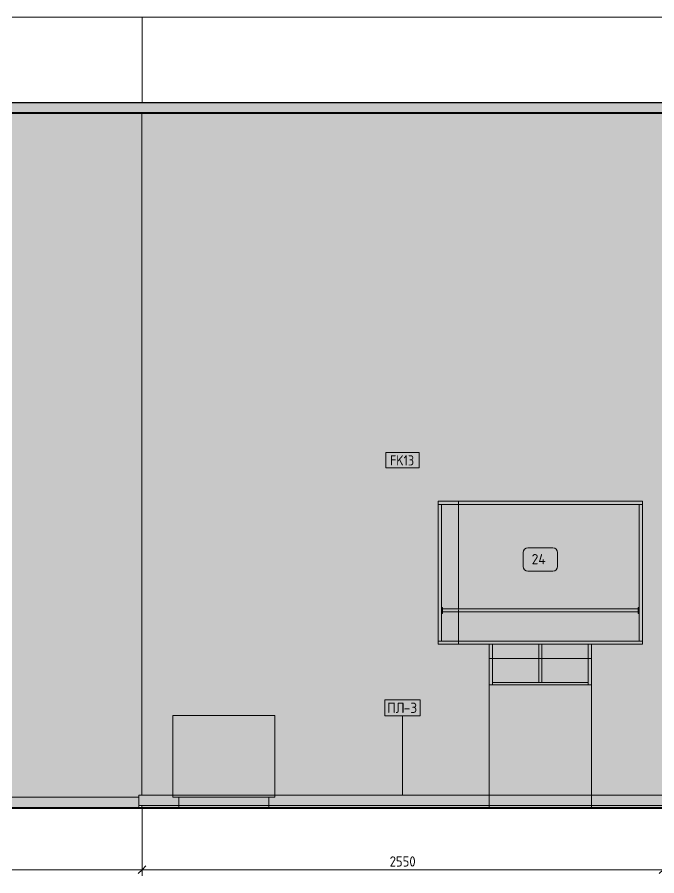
# Model space of a CAD drawing. Header units: millimetres. Extents: x -3511 to 67671, y -1987 to 16130.
# Drawn here: x 36795 to 39927, y 8065 to 12270 of the extents above; entities that cross this region are included whole.
import ezdxf

# ---------------------------------------------------------------- set-up
doc = ezdxf.new("R2010")
doc.units = ezdxf.units.MM
for name, color, linetype, lineweight in [('A-ANNO-DIMS', 7, 'Continuous', 9), ('A-ANNO-DIMS-25', 7, 'Continuous', 9), ('A-FLOR', 7, 'Continuous', 9), ('A-GENM', 7, 'Continuous', 9), ('A-GENM-IDEN', 7, 'Continuous', 9), ('A-WALL-IDEN', 7, 'Continuous', 9), ('A-WALL-PATT', 7, 'Continuous', 9), ('I-FURN-IDEN', 7, 'Continuous', 9), ('I-WALL', 7, 'Continuous', 9), ('S-COLS', 7, 'Continuous', 9)]:
    doc.layers.add(name, color=color, linetype=linetype, lineweight=lineweight)
for name, color, linetype, lineweight, true_color in [('A-CLNG-1', 7, 'Continuous', 9, 0x787878), ('A-CLNG-FNSH-1', 7, 'Continuous', 30, 0x3c3c3c), ('A-FLOR-FNSH-1', 7, 'Continuous', 30, 0x3c3c3c), ('I-FURN-10', 7, 'Continuous', 9, 0x858585), ('I-FURN-11', 7, 'Continuous', 9, 0x888888), ('I-FURN-12', 7, 'Continuous', 9, 0x8d8d8d), ('I-FURN-14', 7, 'Continuous', 9, 0xc5c578), ('I-FURN-3', 7, 'Continuous', 9, 0xc0c0c0), ('I-FURN-5', 7, 'Continuous', 9, 0xacacac), ('I-FURN-6', 7, 'Continuous', 9, 0x9e9e9e), ('I-FURN-9', 7, 'Continuous', 9, 0x949494)]:
    doc.layers.add(name, color=color, linetype=linetype, lineweight=lineweight, true_color=true_color)
doc.layers.add('I-FURN-13', color=2, linetype='Continuous', lineweight=9, true_color=0xffff00, transparency=0.7)
doc.layers.add('I-FURN-4', color=7, linetype='Continuous', lineweight=9, true_color=0x7f7f7f, transparency=0.7)
doc.styles.add('GOST Common_5', font='GOST_Common.ttf', dxfattribs={"height": 50})
doc.styles.add('GOST Common_6', font='GOST_Common.ttf', dxfattribs={"width": 0.9, "height": 50})
doc.styles.add('ISOCPEUR_3', font='isocpeur.ttf', dxfattribs={"width": 0.9, "height": 50})
doc.dimstyles.new('ISO-2_0_0_9К_Средний_округл2', dxfattribs={"dimscale": 304.8, "dimtxt": 49.799059, "dimasz": 0.123031, "dimexe": 0.098425, "dimexo": 0, "dimgap": 0, "dimtad": 1, "dimdec": 0, "dimrnd": 10, "dimzin": 0, "dimdsep": 46, "dimtxsty": 'ISOCPEUR_3', "dimblk1": 'OBLIQUE', "dimblk2": 'OBLIQUE', "dimsah": 1, "dimcen": 0.09, "dimdle": 0.098425, "dimazin": 0, "dimtfac": 1, "dimtdec": 4, "dimtix": 1, "dimtmove": 0, "dimatfit": 3, "dimfxl": 1, "dimtvp": 1, "dimtolj": 1, "dimtzin": 0, "dimarcsym": 2})

# ---------------------------------------------------------------- blocks, each defined once
blk = doc.blocks.new('Плинтус - Плинтус темный _ст_школа_-33413618-Развертка 3_45-2')
at = {"layer": 'A-GENM'}
h = blk.add_hatch(color=256, dxfattribs=at)
h.paths.add_polyline_path([(3730, 8410), (4810, 8410), (4810, 8460), (3760, 8460), (3760, 8450), (3730, 8450)])
h.paths.add_polyline_path([(5676, 8410), (5676, 8460), (5310, 8460), (5310, 8410), (5661, 8410)])
h.paths.add_polyline_path([(3102, 8410), (3290, 8410), (3290, 8450), (3260, 8450), (3260, 8460), (3094, 8460), (3094, 8410)])
for p, q in [((3094, 8460), (3260, 8460)), ((3094, 8460), (3094, 8410)), ((3260, 8460), (3261.5, 8460)), ((3261.6, 8460), (3266.2, 8460)), ((3266.3, 8460), (3273.8, 8460)), ((3274, 8460), (3284.5, 8460)), ((3284.8, 8460), (3745.7, 8460)), ((3746, 8460), (3753.5, 8460)), ((3753.7, 8460), (3758.3, 8460)), ((3758.4, 8460), (3760, 8460)), ((3760, 8460), (4810, 8460)), ((4810, 8460), (5310, 8460)), ((5310, 8460), (5676, 8460)), ((5676, 8410), (5676, 8460)), ((3290, 8410), (3094, 8410)), ((3729.7, 8410), (3290.3, 8410)), ((4810, 8410), (3730, 8410)), ((5310, 8410), (4810, 8410)), ((5676, 8410), (5310, 8410))]:
    blk.add_line(p, q, dxfattribs=at)
blk = doc.blocks.new('Плинтус - Плинтус темный _ст_школа_-32863786-Развертка 3_45-2')
at = {"layer": 'A-GENM'}
blk.add_hatch(color=256, dxfattribs=at).paths.add_polyline_path([(426, 8400), (3094, 8400), (3094, 8450), (426, 8450), (426, 8418.9)])
blk.add_line((426, 8450), (3094, 8450), dxfattribs=at)
blk = doc.blocks.new('Плинтус - Плинтус темный _ст_школа_-33413653-Развертка 3_45-2')
at = {"layer": 'A-GENM'}
for p, q in [((3094, 8400), (3094, 8450)), ((3109, 8410), (3109, 8400))]:
    blk.add_line(p, q, dxfattribs=at)
blk = doc.blocks.new('Стол для рисования - Стол для рисования-31999524-Развертка 3_45-2')
at = {"layer": 'I-FURN-4'}
for points in [[(4569.6, 9883.9), (4660, 9883.9), (4660, 9900), (4560, 9900), (4560, 9883.9)], [(5559.7, 9883.9), (5560, 9883.9), (5560, 9900), (4660, 9900), (4660, 9883.9), (5559.3, 9883.9)], [(4576, 9357.3), (4581.4, 9357.5), (4581.4, 9372.3), (4576, 9372), (4576, 9357.4)], [(5538.5, 9357.3), (5544, 9357.5), (5544, 9372.3), (5538.5, 9372), (5538.5, 9357.4)], [(4660, 9200), (4660, 9214.8), (4560, 9214.8), (4560, 9200), (4576, 9200)], [(5548.3, 9200), (5560, 9200), (5560, 9214.8), (4660, 9214.8), (4660, 9200), (5544, 9200)], [(5068, 9130), (5068, 9200), (5052, 9200), (5052, 9130)], [(4835, 9000), (5294, 9000), (5294, 9011.8), (5068, 9011.8), (5068, 9130), (5052, 9130), (5052, 9011.8), (4826, 9011.8), (4826, 9000)], [(5310, 8410), (5310, 8460), (4810, 8460), (4810, 8410)]]:
    blk.add_hatch(color=256, dxfattribs=at).paths.add_polyline_path(points)
h = blk.add_hatch(color=256, dxfattribs=at)
h.paths.add_polyline_path([(4581.4, 9357.3), (4660, 9357.5), (4660, 9372.3), (4581.4, 9372), (4581.4, 9357.3)])
h.paths.add_polyline_path([(4576, 9214.8), (4576, 9349.9), (4581.4, 9349.9), (4581.4, 9357.3), (4576, 9357.5), (4576.1, 9372.3), (4581.4, 9372.4), (4581.4, 9379.9), (4576, 9379.9), (4576, 9883.9), (4560, 9883.9), (4560, 9214.8)])
h = blk.add_hatch(color=256, dxfattribs=at)
h.paths.add_polyline_path([(4584, 9214.8), (4660, 9214.8), (4660, 9357.3), (4581.4, 9357.3), (4581.4, 9349.9), (4576, 9349.9), (4576, 9214.8), (4581.4, 9214.8)])
h.paths.add_polyline_path([(4581.4, 9372.3), (4660, 9372.4), (4660, 9883.9), (4576, 9883.9), (4576, 9379.9), (4581.4, 9379.9), (4581.4, 9372.4)])
h = blk.add_hatch(color=256, dxfattribs=at)
h.paths.add_polyline_path([(5538.5, 9372.3), (4660, 9372), (4660, 9357.3), (5538.5, 9357.5), (5538.5, 9372.3)])
h.paths.add_polyline_path([(5560, 9214.8), (5559.7, 9883.9), (5544, 9883.9), (5544, 9379.9), (5538.5, 9379.9), (5538.6, 9372.3), (5544, 9372), (5544, 9357.3), (5538.5, 9357.3), (5538.5, 9349.9), (5544, 9349.9), (5544, 9214.8), (5559.3, 9214.8)])
h = blk.add_hatch(color=256, dxfattribs=at)
h.paths.add_polyline_path([(4693, 9214.8), (5544, 9214.8), (5544, 9349.9), (5538.5, 9349.9), (5538.5, 9357.3), (4660, 9357.3), (4660, 9214.8), (4665.3, 9214.8)])
h.paths.add_polyline_path([(4874.4, 9372.3), (5538.5, 9372.4), (5538.5, 9379.9), (5544, 9379.9), (5544, 9883.9), (4660, 9883.9), (4660, 9372.3), (4722, 9372.3)])
h = blk.add_hatch(color=256, dxfattribs=at)
h.paths.add_polyline_path([(5310, 9130), (5310, 9200), (5068, 9200), (5068, 9130), (5294, 9130)])
h.paths.add_polyline_path([(4826, 9130), (5052, 9130), (5052, 9200), (4810, 9200), (4810, 9130)])
h = blk.add_hatch(color=256, dxfattribs=at)
h.paths.add_polyline_path([(4826, 9000), (4826, 9011.8), (5052, 9011.8), (5052, 9130), (4810, 9130), (4810, 9000)])
h.paths.add_polyline_path([(5310, 9000), (5310, 9130), (5068, 9130), (5068, 9011.8), (5294, 9011.8), (5294, 9000)])
h = blk.add_hatch(color=256, dxfattribs=at)
h.paths.add_polyline_path([(4810, 8400), (5310, 8400), (5310, 8410), (4810, 8410)])
h.paths.add_polyline_path([(4810, 8460), (5310, 8460), (5310, 9000), (4810, 9000), (4810, 8879.3)])
at = {"layer": 'I-FURN-10'}
blk.add_line((5560, 9214.8), (5560, 9883.9), dxfattribs=at)
at = {"layer": 'I-FURN-11'}
for p, q in [((5560, 9900), (5560, 9883.9)), ((5560, 9214.8), (5560, 9200))]:
    blk.add_line(p, q, dxfattribs=at)
at = {"layer": 'I-FURN-12'}
blk.add_line((5068, 9130), (5052, 9130), dxfattribs=at)
at = {"layer": 'I-FURN-3'}
for p, q in [((4560, 9883.9), (4576, 9883.9)), ((5560, 9883.9), (4560, 9883.9)), ((4576, 9883.9), (4576, 9214.8)), ((5544, 9883.9), (5560, 9883.9)), ((5544, 9214.8), (5544, 9883.9)), ((4581.4, 9379.9), (4576, 9379.9)), ((4581.4, 9379.9), (4581.4, 9364.9)), ((5544, 9379.9), (5538.5, 9379.9)), ((5538.5, 9364.9), (5538.5, 9379.9)), ((4576, 9349.9), (4581.4, 9349.9)), ((5538.5, 9372.3), (4581.4, 9372.3)), ((4581.4, 9364.9), (4581.4, 9349.9)), ((4581.4, 9357.3), (5538.5, 9357.3)), ((5538.5, 9349.9), (5538.5, 9364.9)), ((5538.5, 9349.9), (5544, 9349.9)), ((4576, 9214.8), (4560, 9214.8)), ((4560, 9214.8), (5560, 9214.8)), ((5560, 9214.8), (5544, 9214.8)), ((4810, 9200), (4826, 9200)), ((4810, 9000), (4810, 9200)), ((4826, 9200), (5294, 9200)), ((4826, 9200), (4826, 9000)), ((4826, 9200), (4826, 9000)), ((5294, 9000), (5294, 9200)), ((5294, 9200), (5310, 9200)), ((5294, 9000), (5294, 9200)), ((5310, 9200), (5310, 9000)), ((4826, 9000), (4810, 9000)), ((4810, 8400), (4810, 9000)), ((4826, 9011.8), (5294, 9011.8)), ((4826, 9000), (4826, 9011.8)), ((5294, 9000), (4826, 9000)), ((5294, 9000), (4826, 9000)), ((5294, 9011.8), (5294, 9000)), ((5310, 9000), (5294, 9000)), ((5310, 8400), (5310, 9000)), ((5310, 8400), (4810, 8400))]:
    blk.add_line(p, q, dxfattribs=at)
at = {"layer": 'I-FURN-5'}
for p, q in [((4576, 9379.9), (4576, 9883.9)), ((4576, 9883.9), (5544, 9883.9)), ((5544, 9379.9), (5544, 9883.9)), ((4576, 9379.4), (4576, 9379.9)), ((4576, 9364.9), (4576, 9379.4)), ((4581.4, 9372.4), (4581.4, 9379.9)), ((5538.5, 9379.9), (5538.5, 9372.4)), ((5544, 9379.9), (5544, 9364.9)), ((4576, 9361), (4576, 9364.9)), ((4576, 9349.9), (4576, 9361)), ((4576, 9214.8), (4576, 9349.9)), ((4581.4, 9372.3), (4576.1, 9372.3)), ((4576.2, 9357.3), (4581.4, 9357.3)), ((4581.4, 9349.9), (4581.4, 9357.3)), ((5538.5, 9357.3), (5538.5, 9354.3)), ((5538.5, 9354.3), (5538.5, 9351.9)), ((5538.5, 9351.9), (5538.5, 9349.9)), ((5544, 9372.3), (5538.6, 9372.3)), ((5538.6, 9357.3), (5544, 9357.3)), ((5544, 9364.9), (5544, 9349.9)), ((5544, 9214.8), (5544, 9349.9)), ((5544, 9214.8), (4576, 9214.8)), ((4826, 9200), (4810, 9200)), ((4810, 9000), (4810, 9200)), ((4810, 9200), (5052, 9200)), ((4810, 9130), (4810, 9200)), ((5294, 9200), (4826, 9200)), ((5052, 9200), (5068, 9200)), ((5052, 9011.8), (5052, 9200)), ((5068, 9200), (5068, 9011.8)), ((5068, 9200), (5310, 9200)), ((5310, 9200), (5294, 9200)), ((5310, 9000), (5310, 9200)), ((5310, 9200), (5310, 9130)), ((4810, 9130), (5052, 9130)), ((4810, 9000), (4810, 9130)), ((5052, 9130), (4810, 9130)), ((5068, 9130), (5310, 9130)), ((5310, 9130), (5068, 9130)), ((5310, 9000), (5310, 9130)), ((4810, 9000), (4826, 9000)), ((4810, 8400), (4810, 9000)), ((5294, 9000), (5310, 9000)), ((5310, 9000), (5310, 8400)), ((4810, 8400), (5310, 8400))]:
    blk.add_line(p, q, dxfattribs=at)
at = {"layer": 'I-FURN-6'}
for p, q in [((4576, 9883.9), (4560, 9883.9)), ((4560, 9883.9), (4576, 9883.9)), ((5544, 9883.9), (4576, 9883.9)), ((4576, 9883.9), (5544, 9883.9)), ((5560, 9883.9), (5544, 9883.9)), ((5544, 9883.9), (5560, 9883.9)), ((4576, 9379.9), (4576, 9372.4)), ((4576, 9372.4), (4576, 9379.9)), ((5544, 9379.4), (5544, 9379.9)), ((5544, 9372.4), (5544, 9379.9)), ((5544, 9372.4), (5544, 9379.4)), ((4576, 9371.3), (4576, 9372.3)), ((4576, 9368.8), (4576, 9371.3)), ((4576, 9366.7), (4576, 9368.5)), ((4576, 9364.9), (4576, 9366.7)), ((4576, 9361), (4576, 9364.8)), ((4576, 9357.3), (4576, 9361)), ((4576, 9357.3), (4576, 9349.9)), ((4576, 9349.9), (4576, 9357.3)), ((4581.4, 9371.3), (4581.4, 9372)), ((4581.4, 9370.1), (4581.4, 9371.3)), ((4581.4, 9368.8), (4581.4, 9370.1)), ((4581.4, 9366.7), (4581.4, 9368.5)), ((4581.4, 9364.9), (4581.4, 9366.7)), ((4581.4, 9362.8), (4581.4, 9364.8)), ((4581.4, 9361), (4581.4, 9362.8)), ((4581.4, 9359.4), (4581.4, 9361)), ((4581.4, 9358.2), (4581.4, 9359.4)), ((4581.4, 9357.5), (4581.4, 9358.2)), ((5538.5, 9372), (5538.5, 9371.3)), ((5538.5, 9371.3), (5538.5, 9370.1)), ((5538.5, 9370.1), (5538.5, 9368.8)), ((5538.5, 9368.5), (5538.5, 9364.9)), ((5538.5, 9364.8), (5538.5, 9362.8)), ((5538.5, 9362.8), (5538.5, 9361)), ((5538.5, 9361), (5538.5, 9359.4)), ((5538.5, 9359.4), (5538.5, 9358.2)), ((5538.5, 9358.2), (5538.5, 9357.5)), ((5544, 9372.3), (5544, 9368.8)), ((5544, 9368.5), (5544, 9366.7)), ((5544, 9366.7), (5544, 9364.9)), ((5544, 9364.8), (5544, 9361)), ((5544, 9361), (5544, 9359.5)), ((5544, 9359.5), (5544, 9357.3)), ((5544, 9349.9), (5544, 9357.3)), ((5544, 9349.9), (5544, 9357.3)), ((4560, 9214.8), (4576, 9214.8)), ((4576, 9214.8), (4560, 9214.8)), ((4576, 9214.8), (5544, 9214.8)), ((5544, 9214.8), (4576, 9214.8)), ((5544, 9214.8), (5560, 9214.8)), ((5560, 9214.8), (5544, 9214.8)), ((4826, 9011.8), (4826, 9200)), ((4826, 9011.8), (4826, 9200)), ((5068, 9200), (5052, 9200)), ((5052, 9011.8), (5052, 9200)), ((5052, 9200), (5068, 9200)), ((5068, 9011.8), (5068, 9200)), ((5294, 9011.8), (5294, 9200)), ((5294, 9011.8), (5294, 9200)), ((4810, 9000), (4810, 9130)), ((5052, 9130), (5068, 9130)), ((5068, 9130), (5052, 9130)), ((5310, 9130), (5310, 9000)), ((5052, 9011.8), (4826, 9011.8)), ((4826, 9000), (5294, 9000)), ((4826, 9000), (5294, 9000)), ((5068, 9011.8), (5052, 9011.8)), ((5294, 9011.8), (5068, 9011.8))]:
    blk.add_line(p, q, dxfattribs=at)
at = {"layer": 'I-FURN-9'}
for p, q in [((4576, 9883.9), (4560, 9883.9)), ((4560, 9883.9), (4576, 9883.9)), ((5560, 9883.9), (5544, 9883.9)), ((5544, 9883.9), (5560, 9883.9)), ((4576, 9372.3), (4576, 9372)), ((4576, 9372), (4576, 9368.8)), ((4576, 9372), (4576, 9368.8)), ((4576, 9368.8), (4576, 9372)), ((4576, 9368.5), (4576, 9364.9)), ((4576, 9368.5), (4576, 9364.9)), ((4576, 9364.9), (4576, 9368.5)), ((4576, 9364.8), (4576, 9361)), ((4576, 9364.8), (4576, 9361)), ((4576, 9361), (4576, 9364.8)), ((4576, 9361), (4576, 9357.5)), ((4576, 9361), (4576, 9357.5)), ((4576, 9357.5), (4576, 9361)), ((4576, 9357.5), (4576, 9357.3)), ((5544, 9370.1), (5544, 9372.3)), ((5544, 9368.8), (5544, 9372)), ((5544, 9368.8), (5544, 9372)), ((5544, 9368.8), (5544, 9370.1)), ((5544, 9364.9), (5544, 9368.5)), ((5544, 9364.9), (5544, 9368.5)), ((5544, 9364.9), (5544, 9368.5)), ((5544, 9361), (5544, 9364.8)), ((5544, 9362.8), (5544, 9364.8)), ((5544, 9361), (5544, 9364.8)), ((5544, 9361), (5544, 9362.8)), ((5544, 9357.5), (5544, 9361)), ((5544, 9357.5), (5544, 9361)), ((5544, 9357.5), (5544, 9361)), ((5544, 9357.3), (5544, 9357.5)), ((4560, 9214.8), (4576, 9214.8)), ((4576, 9214.8), (4560, 9214.8)), ((5544, 9214.8), (5560, 9214.8)), ((5560, 9214.8), (5544, 9214.8)), ((5052, 9130), (4810, 9130)), ((5310, 9130), (5068, 9130)), ((4826, 9000), (4826, 9011.8)), ((4826, 9000), (4826, 9011.8)), ((4826, 9000), (4826, 9011.8)), ((5052, 9011.8), (5068, 9011.8)), ((5068, 9011.8), (5052, 9011.8)), ((5294, 9000), (5294, 9011.8)), ((5294, 9000), (5294, 9011.8)), ((5294, 9000), (5294, 9011.8))]:
    blk.add_line(p, q, dxfattribs=at)
blk = doc.blocks.new('ПУФ_500 - 1_50а-26160883-Развертка 3_45-2')
at = {"layer": 'I-FURN-13'}
for points in [[(3661.9, 8410), (3730, 8410), (3730, 8450), (3290, 8450), (3290.3, 8410), (3659.5, 8410)], [(3290, 8400), (3730, 8400), (3729.7, 8410), (3290, 8410)]]:
    blk.add_hatch(color=256, dxfattribs=at).paths.add_polyline_path(points)
at = {"layer": 'I-FURN-4'}
for points in [[(3537.3, 8460), (3760, 8460), (3760, 8850), (3260, 8850), (3260, 8460), (3510, 8460)], [(3665.6, 8450), (3760, 8450), (3760, 8460), (3260, 8460), (3260, 8450), (3659.5, 8450)]]:
    blk.add_hatch(color=256, dxfattribs=at).paths.add_polyline_path(points)
at = {"layer": 'I-FURN-14'}
for p, q in [((3289.7, 8450), (3354.1, 8450)), ((3311.8, 8450), (3290, 8450)), ((3534.6, 8450), (3311.8, 8450)), ((3354.1, 8450), (3665.9, 8450)), ((3559, 8450), (3534.6, 8450)), ((3627, 8450), (3559, 8450)), ((3730, 8450), (3627, 8450)), ((3665.9, 8450), (3730.3, 8450))]:
    blk.add_line(p, q, dxfattribs=at)
at = {"layer": 'I-FURN-3'}
for p, q in [((3260, 8850), (3260, 8450)), ((3260, 8850), (3760, 8850)), ((3760, 8450), (3760, 8850)), ((3760, 8450), (3260, 8450)), ((3290, 8450), (3290, 8400)), ((3730, 8400), (3730, 8450)), ((3702.5, 8400), (3317.5, 8400))]:
    blk.add_line(p, q, dxfattribs=at)
at = {"layer": 'I-FURN-5'}
for p, q in [((3760, 8850), (3260, 8850)), ((3260, 8450), (3289.7, 8450)), ((3290, 8450), (3730, 8450)), ((3730.3, 8450), (3760, 8450))]:
    blk.add_line(p, q, dxfattribs=at)
blk = doc.blocks.new('DIMBLOCK23-Развертка 3_45-2')
at = {"layer": 'A-ANNO-DIMS-25'}
for p, q in [((34686.3, 8095.1), (34686.3, 8395)), ((34686.3, 8390), (34686.3, 8065.1)), ((37406.3, 8400), (37406.3, 8065.1)), ((37406.3, 8095.1), (37406.3, 8400)), ((34686.3, 8095.1), (37406.3, 8095.1))]:
    blk.add_line(p, q, dxfattribs=at)
at = {"layer": 'A-ANNO-DIMS-25', "lineweight": 20}
for p, q in [((34686.3, 8095.1), (34667.6, 8076.4)), ((34686.3, 8095.1), (34705.1, 8113.9)), ((37406.3, 8095.1), (37387.6, 8076.4)), ((37406.3, 8095.1), (37425.1, 8113.9))]:
    blk.add_line(p, q, dxfattribs=at)
at = {"layer": 'A-ANNO-DIMS-25', "color": 0, "insert": (35983.1, 8160.5), "char_height": 50, "width": 151.696, "attachment_point": 1, "line_spacing_factor": 1.149209, "style": 'ISOCPEUR_3'}
blk.add_mtext('2720', dxfattribs=at)
blk = doc.blocks.new('_Oblique')
at = {"color": 0, "linetype": 'ByBlock', "lineweight": -2}
blk.add_line((-0.5, -0.5), (0.5, 0.5), dxfattribs=at)
blk = doc.blocks.new('DIMBLOCK24-Развертка 3_45-2')
at = {"layer": 'A-ANNO-DIMS-25'}
for p, q in [((39957.3, 8410), (39957.3, 8065.1)), ((39957.3, 8095.1), (39957.3, 8410)), ((37406.3, 8400), (37406.3, 8065.1)), ((37406.3, 8095.1), (37406.3, 8400)), ((37406.3, 8095.1), (39957.3, 8095.1))]:
    blk.add_line(p, q, dxfattribs=at)
at = {"layer": 'A-ANNO-DIMS-25', "lineweight": 20}
for p, q in [((37406.3, 8095.1), (37387.6, 8076.4)), ((37406.3, 8095.1), (37425.1, 8113.9)), ((39957.3, 8095.1), (39938.6, 8076.4)), ((39957.3, 8095.1), (39976.1, 8113.9))]:
    blk.add_line(p, q, dxfattribs=at)
at = {"layer": 'A-ANNO-DIMS-25', "color": 0, "insert": (38618.6, 8160.5), "char_height": 50, "width": 151.696, "attachment_point": 1, "line_spacing_factor": 1.149209, "style": 'ISOCPEUR_3'}
blk.add_mtext('2550', dxfattribs=at)
blk = doc.blocks.new('М_стена_0001 - Типоразмер_без рамки-25382661-Развертка 3_45-2')
at = {"layer": 'A-WALL-IDEN'}
for p, q in [((1836.5, 11052.9), (1673.3, 11052.9)), ((1673.3, 11052.9), (1673.3, 10977.9)), ((1836.5, 10977.9), (1836.5, 11052.9)), ((1673.3, 10977.9), (1836.5, 10977.9))]:
    blk.add_line(p, q, dxfattribs=at)
blk = doc.blocks.new('Mark Reiling - Mark Reiling-26174330-Развертка 3_45-2')
at = {"layer": 'A-GENM-IDEN'}
for p, q in [((1673.3, 8917.8), (1673.3, 8839)), ((1673.3, 8917.8), (1846.7, 8917.8)), ((1846.7, 8917.8), (1673.3, 8917.8)), ((1673.3, 8917.8), (1673.3, 8839)), ((1846.7, 8839), (1846.7, 8917.8)), ((1846.7, 8839), (1846.7, 8917.8)), ((1673.3, 8839), (1846.7, 8839)), ((1673.3, 8839), (1846.7, 8839))]:
    blk.add_line(p, q, dxfattribs=at)
blk = doc.blocks.new('Марка_Мебель - В прямоуг_Balcon_Марка-25523697-Развертка 3_45-2')
at = {"layer": 'I-FURN-IDEN'}
for p, q in [((9315.5, 8706.9), (9438.3, 8706.9)), ((9293, 8684.4), (9293, 8615.4)), ((9460.8, 8684.4), (9460.8, 8615.6)), ((9315.4, 8593.1), (9438.3, 8593.1))]:
    blk.add_line(p, q, dxfattribs=at)
for centre, radius, start, end in [((9315.5, 8684.4), 22.5, 90, 180), ((9438.3, 8684.4), 22.5, 0, 90), ((9315.4, 8615.4), 22.3, 180, 270), ((9438.3, 8615.6), 22.5, 270, 0)]:
    blk.add_arc(centre, radius, start, end, dxfattribs=at)

msp = doc.modelspace()

# ---------------------------------------------------------------- hatches: boundary and pattern name
at = {"layer": 'A-CLNG-1'}
msp.add_hatch(color=256, dxfattribs=at).paths.add_polyline_path([(40478.7, 11800), (47235.6, 11800), (47235.6, 11850), (34407.3, 11850), (34407.3, 11800), (40456.3, 11800)])
at = {"layer": 'A-WALL-PATT'}
msp.add_hatch(color=256, dxfattribs=at).paths.add_polyline_path([(37390.3, 8450), (37390.3, 8460), (37405.3, 8460), (37405.3, 11800), (34707.3, 11800), (34707.3, 8500), (34708.3, 8500), (34708.3, 9050), (34728.3, 9050), (34728.3, 8500), (34722.3, 8500), (34722.3, 8450), (37370.4, 8450)])
h = msp.add_hatch(color=256, dxfattribs=at)
h.paths.add_polyline_path([(38956.3, 8400), (39106.3, 8400), (39106.3, 8410), (38026.3, 8410), (38026.3, 8400), (38856.3, 8400)])
h.paths.add_polyline_path([(37406.3, 8400), (37586.3, 8400), (37586.3, 8410), (37405.3, 8410), (37405.3, 8400)])
h.paths.add_polyline_path([(39956.3, 8400), (39956.3, 8410), (39606.3, 8410), (39606.3, 8400), (39936.3, 8400)])
h.paths.add_polyline_path([(38408.1, 8460), (39106.3, 8460), (39106.3, 9200), (38856.3, 9200), (38856.3, 9900), (39856.3, 9900), (39856.3, 9200), (39606.3, 9200), (39606.3, 8460), (39956.3, 8460), (39956.3, 11800), (37405.3, 11800), (37405.3, 8460), (37556.3, 8460), (37556.3, 8850), (38056.3, 8850), (38056.3, 8460), (38356.3, 8460)])

# ---------------------------------------------------------------- linework, layer by layer
at = {"layer": 'A-CLNG-FNSH-1'}
for p, q in [((47235.6, 11850), (34407.3, 11850)), ((47235.6, 11801), (34407.3, 11801)), ((34407.3, 11800), (47235.6, 11800))]:
    msp.add_line(p, q, dxfattribs=at)
at = {"layer": 'A-FLOR'}
for p, q in [((34186.3, 12270), (47258.1, 12270)), ((47237.6, 8400), (34426.3, 8400))]:
    msp.add_line(p, q, dxfattribs=at)
at = {"layer": 'A-FLOR-FNSH-1'}
msp.add_line((47258.1, 8395), (34186.3, 8395), dxfattribs=at)
at = {"layer": 'A-GENM-IDEN'}
msp.add_line((38681.3, 8460), (38681.3, 8848), dxfattribs=at)
at = {"layer": 'I-WALL'}
for p, q in [((37406.3, 11850), (37406.3, 12270)), ((37405.3, 11800), (37405.3, 8460)), ((38856.3, 9200), (38856.3, 9900)), ((38856.3, 9900), (39856.3, 9900)), ((39856.3, 9900), (39856.3, 9200)), ((39856.3, 9200), (38856.3, 9200)), ((37405.3, 8410), (37405.3, 8400))]:
    msp.add_line(p, q, dxfattribs=at)
at = {"layer": 'S-COLS'}
for p, q in [((38956.3, 9900), (38956.3, 9372.3)), ((38956.3, 9372), (38956.3, 9371.3)), ((38956.3, 9371.3), (38956.3, 9370.2)), ((38956.3, 9370.1), (38956.3, 9368.7)), ((38956.3, 9368.5), (38956.3, 9366.9)), ((38956.3, 9366.5), (38956.3, 9363)), ((38956.3, 9362.8), (38956.3, 9361.2)), ((38956.3, 9361), (38956.3, 9359.6)), ((38956.3, 9359.5), (38956.3, 9358.4)), ((38956.3, 9358.3), (38956.3, 9357.6)), ((38956.3, 9357.3), (38956.3, 9200))]:
    msp.add_line(p, q, dxfattribs=at)

# ---------------------------------------------------------------- block references
at = {"layer": 'A-GENM'}
for name in ['Плинтус - Плинтус темный _ст_школа_-33413618-Развертка 3_45-2', 'Плинтус - Плинтус темный _ст_школа_-32863786-Развертка 3_45-2', 'Плинтус - Плинтус темный _ст_школа_-33413653-Развертка 3_45-2']:
    msp.add_blockref(name, (34296.3, 0), dxfattribs=at)
at = {"layer": 'A-GENM-IDEN'}
msp.add_blockref('Mark Reiling - Mark Reiling-26174330-Развертка 3_45-2', (36921.3, 10), dxfattribs=at)
at = {"layer": 'A-WALL-IDEN'}
msp.add_blockref('М_стена_0001 - Типоразмер_без рамки-25382661-Развертка 3_45-2', (36925.7, -914.8), dxfattribs=at)
at = {"layer": 'I-FURN-3'}
msp.add_blockref('ПУФ_500 - 1_50а-26160883-Развертка 3_45-2', (34296.3, 0), dxfattribs=at)
at = {"layer": 'I-FURN-5'}
msp.add_blockref('Стол для рисования - Стол для рисования-31999524-Развертка 3_45-2', (34296.3, 0), dxfattribs=at)
at = {"layer": 'I-FURN-IDEN'}
msp.add_blockref('Марка_Мебель - В прямоуг_Balcon_Марка-25523697-Развертка 3_45-2', (29979.4, 964.3), dxfattribs=at)

# ---------------------------------------------------------------- texts
at = {"layer": 'A-GENM-IDEN', "char_height": 50, "attachment_point": 1, "style": 'GOST Common_5'}
for s, insert, width in [('ПЛ', (38606.2, 8912.8), 98.207), ('-3', (38687.2, 8912.8), 86.181)]:
    msp.add_mtext(s, dxfattribs=dict(at, insert=insert, width=width))
at = {"layer": 'A-WALL-IDEN', "insert": (38620.1, 10124.5), "char_height": 50, "width": 149.715, "attachment_point": 1, "style": 'GOST Common_6'}
msp.add_mtext('FK13', dxfattribs=at)
at = {"layer": 'I-FURN-IDEN', "insert": (39313.8, 9641.1), "char_height": 50, "width": 94.198, "attachment_point": 1, "style": 'GOST Common_5'}
msp.add_mtext('24', dxfattribs=at)

# ---------------------------------------------------------------- dimensions: what is measured, and where the dimension line sits
at = {"layer": 'A-ANNO-DIMS'}
for base, p1, p2, override, picture, middle in [((39957.3, 8095.1), (37406.3, 8400), (39957.3, 8410), {"dimpost": '<>', "dimfxl": 2551.019561}, 'DIMBLOCK24-Развертка 3_45-2', (38681.8, 8120.1)), ((37406.3, 8095.1), (34686.3, 8390), (37406.3, 8400), {"dimpost": '<>', "dimfxl": 2720.018232}, 'DIMBLOCK23-Развертка 3_45-2', (36046.3, 8120.1))]:
    dim = msp.add_linear_dim(base=base, p1=p1, p2=p2, dimstyle='ISO-2_0_0_9К_Средний_округл2', override=override, dxfattribs=at)
    dim.commit()
    dim.dimension.update_dxf_attribs({"geometry": picture, "text_midpoint": middle})

doc.saveas('drawing.dxf')
